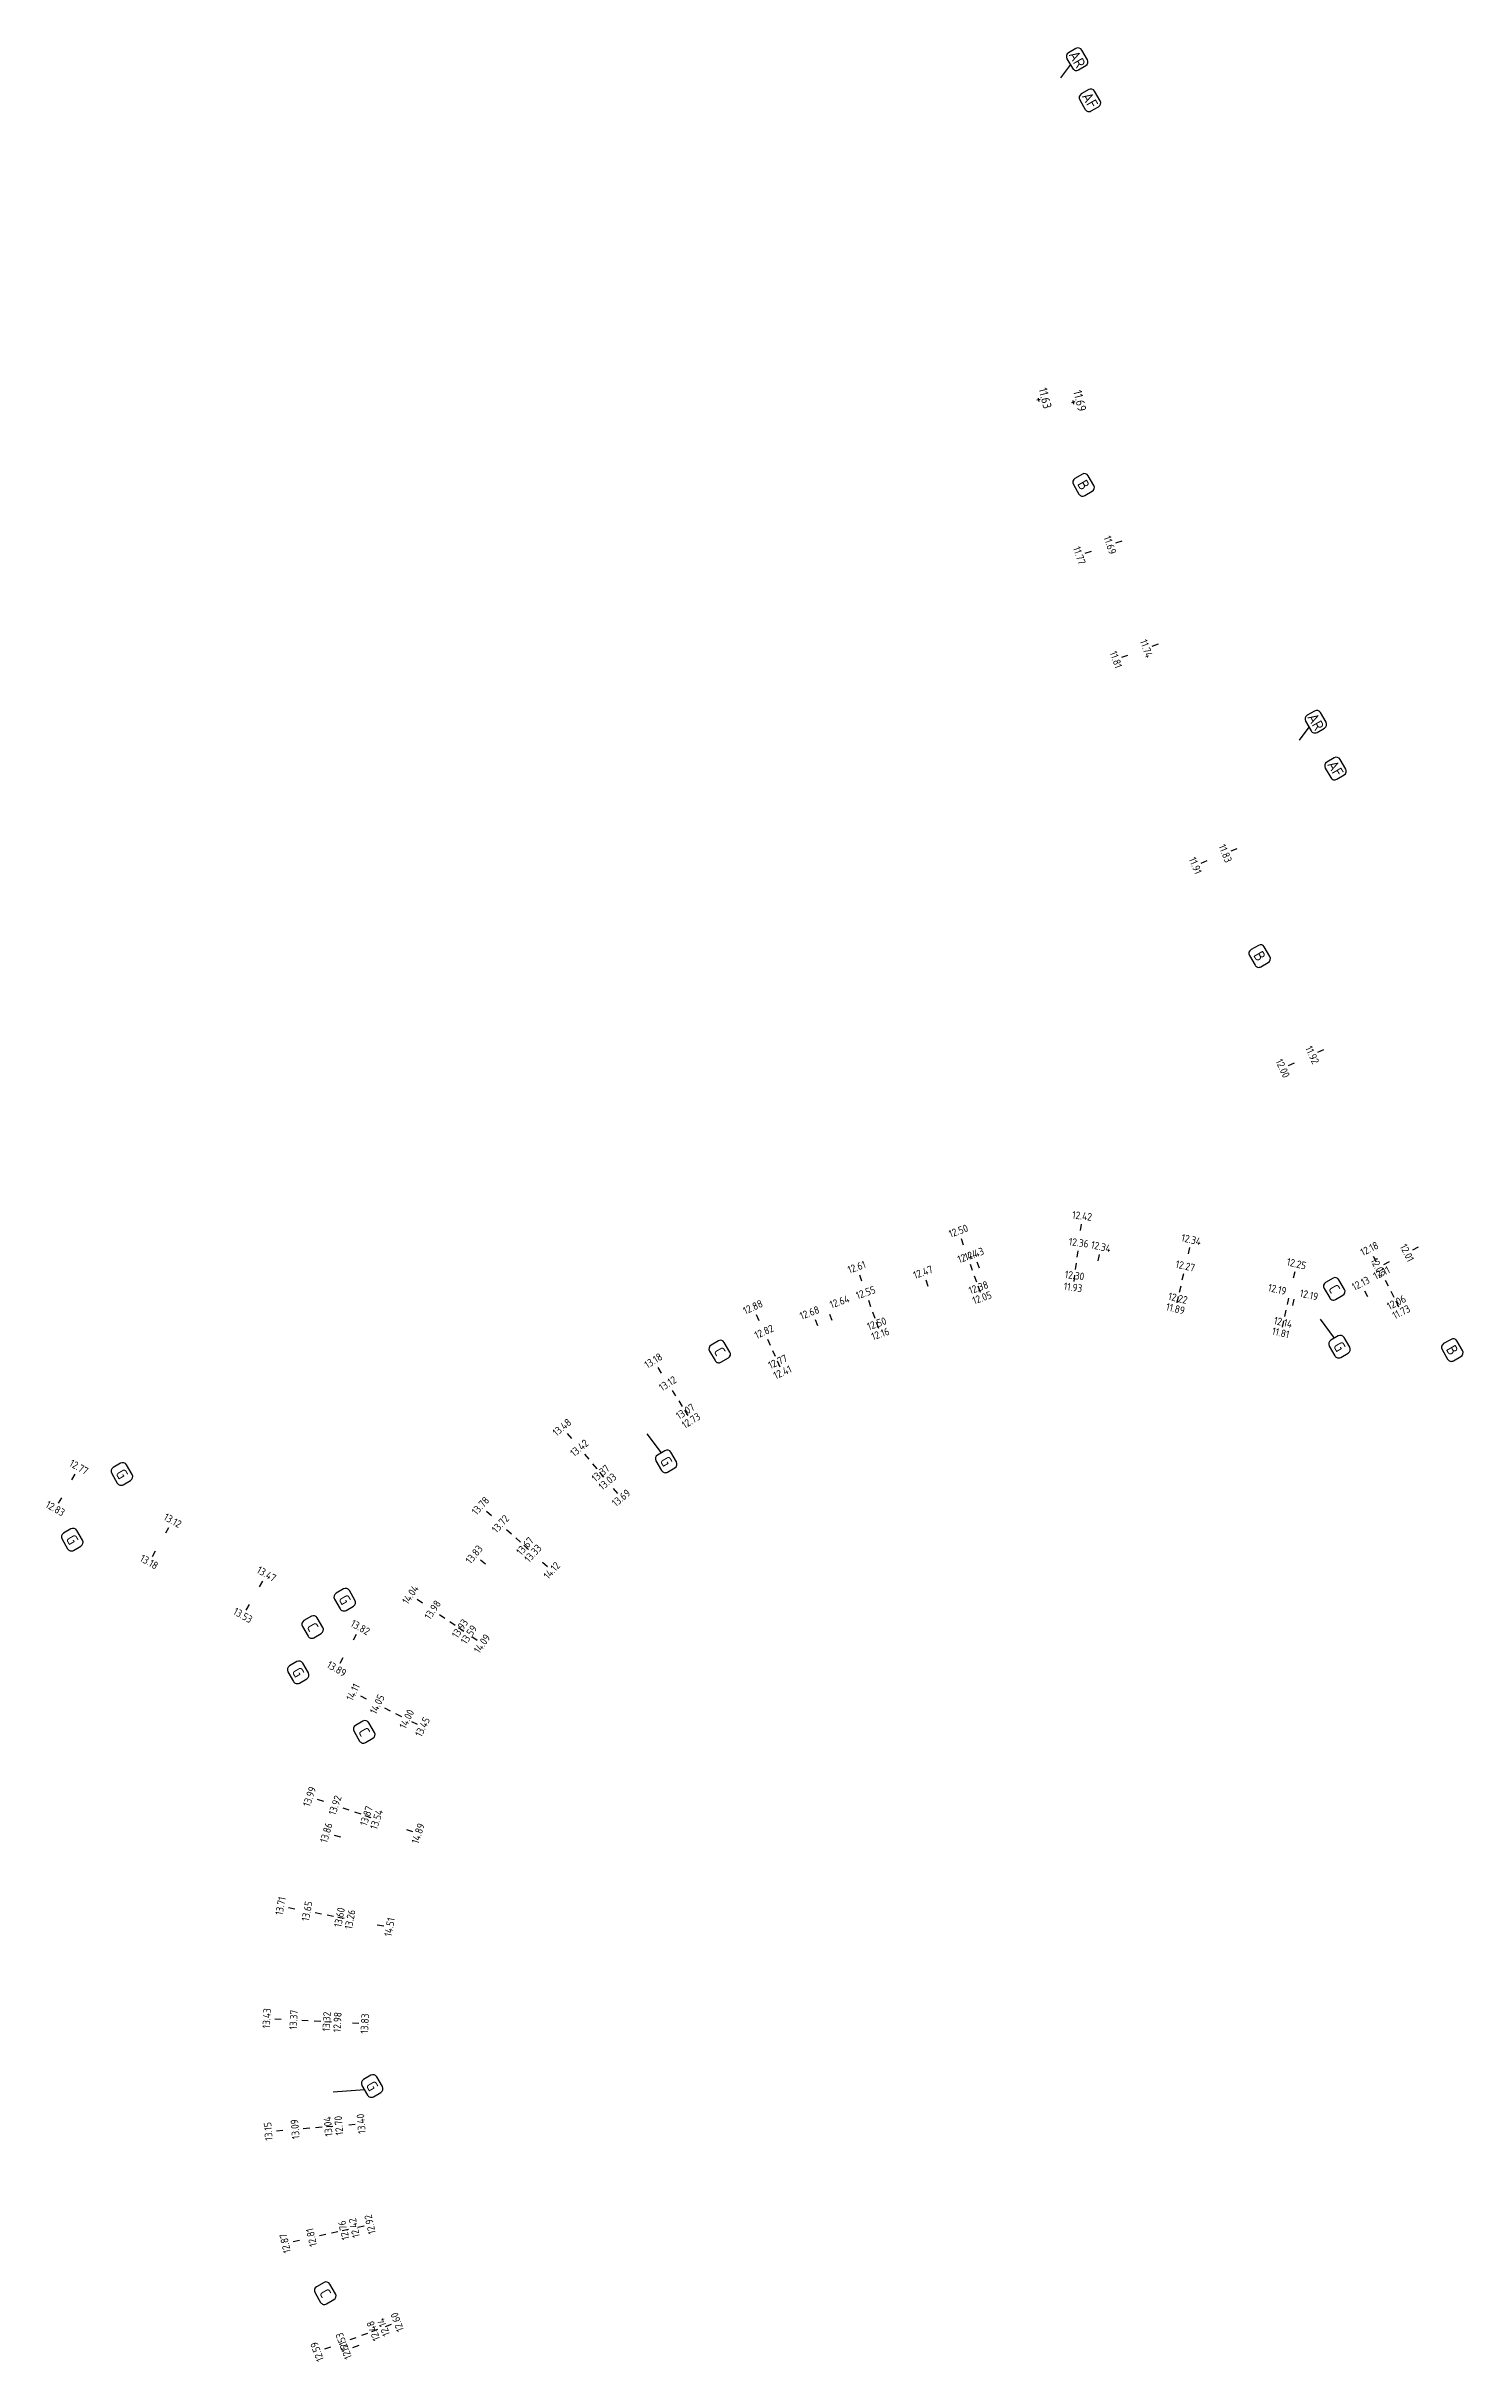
# Model space of a CAD drawing. Header units: metres. Extents: x 117856 to 119829, y 6148158 to 6148674.
# Drawn here: x 119563.4 to 119694.8, y 6148459.6 to 6148674 of the extents above; entities that cross this region are included whole.
import ezdxf
from ezdxf.enums import TextEntityAlignment as Align

# ---------------------------------------------------------------- set-up
doc = ezdxf.new("R2010")
doc.units = ezdxf.units.M
doc.header["$LTSCALE"] = 0.4
doc.layers.get('0').update_dxf_attribs({"linetype": 'CONTINUOUS'})
doc.layers.add('05_Öb-typ', color=1, linetype='CONTINUOUS')
doc.layers.add('M-351', color=1, linetype='CONTINUOUS')
doc.styles.add('ISO', font='iso.shx')
doc.styles.add('ISO-Anno-50', font='iso.shx', dxfattribs={"height": 5})

# ---------------------------------------------------------------- blocks, each defined once
blk = doc.blocks.new('_mkhjd')
blk.add_line((0.75, 0), (-0.75, 0))
at = {"style": 'ISO'}
blk.add_attdef('H', text='', height=1.75, rotation=270, dxfattribs=at).set_placement((0.75, 0), align=Align.CENTER)
blk = doc.blocks.new('_zniv')
at = {"color": 0}
for p, q in [((-0.43, 0), (0.43, 0)), ((0, 0.43), (0, -0.43))]:
    blk.add_line(p, q, dxfattribs=at)
at = {"style": 'ISO'}
blk.add_attdef('ZNIV', text='', height=2, dxfattribs=at).set_placement((0, 0), align=Align.BOTTOM_CENTER)
blk = doc.blocks.new('_OVERB')
for p, q in [((-2.29, 0.99), (-2.29, -0.99)), ((1.29, 1.99), (-1.29, 1.99)), ((2.29, -0.99), (2.29, 0.99)), ((-1.29, -1.99), (1.29, -1.99))]:
    blk.add_line(p, q)
for centre, start, end in [((-1.29, 0.99), 90, 180), ((1.29, 0.99), 0, 90), ((-1.29, -0.99), 180, 270), ((1.29, -0.99), 270, 0)]:
    blk.add_arc(centre, 1, start, end)
at = {"style": 'ISO'}
blk.add_attdef('NR', text='', height=2.5, dxfattribs=at).set_placement((0, 0), align=Align.MIDDLE_CENTER)

msp = doc.modelspace()

# ---------------------------------------------------------------- linework, layer by layer
at = {"layer": '05_Öb-typ'}
for p, q in [((119658.23, 6148672.329), (119657.311, 6148671.109)), ((119680.331, 6148610.983), (119679.412, 6148609.764))]:
    msp.add_line(p, q, dxfattribs=at)
at = {"layer": 'M-351'}
for p, q in [((119682.713, 6148554.413), (119681.396, 6148556.152)), ((119620.345, 6148543.787), (119619.028, 6148545.526)), ((119592.838, 6148484.792), (119589.933, 6148484.58))]:
    msp.add_line(p, q, dxfattribs=at)

# ---------------------------------------------------------------- block references
at = {"layer": '05_Öb-typ', "rotation": 300.121019869498}
for p, xscale, yscale, zscale, values in [((119658.865, 6148672.823), 0.4000000001749886, 0.4000000001749886, 0.4000000001749886, {'NR': 'AR'}), ((119660.046, 6148669.019), 0.4000000001749886, 0.4000000001749886, 0.4000000001749886, {'NR': 'AF'}), ((119659.459, 6148633.408), 0.4000000001749886, 0.4000000001749886, 0.4000000001749886, {'NR': 'B'}), ((119680.966, 6148611.478), 0.4000000001749885, 0.4000000001749885, 0.4000000001749885, {'NR': 'AR'}), ((119682.791, 6148607.143), 0.4000000001749886, 0.4000000001749886, 0.4000000001749886, {'NR': 'AF'}), ((119675.766, 6148589.778), 0.4000000001749886, 0.4000000001749886, 0.4000000001749886, {'NR': 'B'}), ((119682.681, 6148558.964), 0.4000000001749886, 0.4000000001749886, 0.4000000001749886, {'NR': 'C'}), ((119625.745, 6148553.163), 0.4000000001749886, 0.4000000001749886, 0.4000000001749886, {'NR': 'C'}), ((119683.16, 6148553.612), 0.4000000001749886, 0.4000000001749886, 0.4000000001749886, {'NR': 'G'}), ((119693.61, 6148553.296), 0.4000000001749886, 0.4000000001749886, 0.4000000001749886, {'NR': 'B'}), ((119570.37, 6148541.818), 0.4000000001749886, 0.4000000001749886, 0.4000000001749886, {'NR': 'G'}), ((119620.792, 6148542.986), 0.4000000001749886, 0.4000000001749886, 0.4000000001749886, {'NR': 'G'}), ((119565.769, 6148535.743), 0.4000000001749886, 0.4000000001749886, 0.4000000001749886, {'NR': 'G'}), ((119591.013, 6148530.182), 0.4000000001749886, 0.4000000001749886, 0.4000000001749886, {'NR': 'G'}), ((119588.039, 6148527.652), 0.4000000001749886, 0.4000000001749886, 0.4000000001749886, {'NR': 'C'}), ((119586.695, 6148523.459), 0.4000000001749886, 0.4000000001749886, 0.4000000001749886, {'NR': 'G'}), ((119592.82, 6148517.94), 0.4000000001749886, 0.4000000001749886, 0.4000000001749886, {'NR': 'C'}), ((119593.552, 6148485.151), 0.4000000001749886, 0.4000000001749886, 0.4000000001749886, {'NR': 'G'}), ((119589.209, 6148465.966), 0.4000000001749886, 0.4000000001749886, 0.4000000001749886, {'NR': 'C'})]:
    msp.add_blockref('_OVERB', p, dxfattribs=dict(at, xscale=xscale, yscale=yscale, zscale=zscale)).add_auto_attribs(values)
at = {"layer": 'M-351', "rotation": 283.9899027274838}
for p, xscale, yscale, zscale, values in [((119655.277, 6148641.284), 0.4000000001604685, 0.4000000001604685, 0.4000000001604685, {'ZNIV': '11.63'}), ((119658.492, 6148641.044), 0.4000000001604684, 0.4000000001604684, 0.4000000001604684, {'ZNIV': '11.69'})]:
    msp.add_blockref('_zniv', p, dxfattribs=dict(at, xscale=xscale, yscale=yscale, zscale=zscale)).add_auto_attribs(values)
at = {"layer": 'M-351'}
ref = msp.add_blockref('_mkhjd', (119662.707, 6148628.112), dxfattribs=dict(at, xscale=0.4, yscale=0.4, zscale=0.4, rotation=18.81118729554824))
ref.add_attrib('H', '11.69', dxfattribs={"color": 0, "height": 0.7, "rotation": 288.81119, "style": 'ISO-Anno-50'}).set_placement((119662.234, 6148627.951), align=Align.TOP_CENTER)
ref = msp.add_blockref('_mkhjd', (119659.867, 6148627.145), dxfattribs=dict(at, xscale=0.4, yscale=0.4, zscale=0.4, rotation=18.81118729548453))
ref.add_attrib('H', '11.77', dxfattribs={"color": 0, "height": 0.7, "rotation": 288.81119, "style": 'ISO-Anno-50'}).set_placement((119659.394, 6148626.984), align=Align.TOP_CENTER)
ref = msp.add_blockref('_mkhjd', (119663.253, 6148617.517), dxfattribs=dict(at, xscale=0.4, yscale=0.4, zscale=0.4, rotation=19.9444107401943))
ref.add_attrib('H', '11.81', dxfattribs={"color": 0, "height": 0.7, "rotation": 289.94441, "style": 'ISO-Anno-50'}).set_placement((119662.783, 6148617.347), align=Align.TOP_CENTER)
ref = msp.add_blockref('_mkhjd', (119666.073, 6148618.541), dxfattribs=dict(at, xscale=0.4, yscale=0.4, zscale=0.4, rotation=19.94441074012524))
ref.add_attrib('H', '11.74', dxfattribs={"color": 0, "height": 0.7, "rotation": 289.94441, "style": 'ISO-Anno-50'}).set_placement((119665.603, 6148618.37), align=Align.TOP_CENTER)
ref = msp.add_blockref('_mkhjd', (119670.593, 6148598.473), dxfattribs=dict(at, xscale=0.4, yscale=0.4, zscale=0.4, rotation=22.21085762940959))
ref.add_attrib('H', '11.91', dxfattribs={"color": 0, "height": 0.7, "rotation": 292.21086, "style": 'ISO-Anno-50'}).set_placement((119670.131, 6148598.284), align=Align.TOP_CENTER)
ref = msp.add_blockref('_mkhjd', (119673.371, 6148599.607), dxfattribs=dict(at, xscale=0.4, yscale=0.4, zscale=0.4, rotation=22.21085762936754))
ref.add_attrib('H', '11.83', dxfattribs={"color": 0, "height": 0.7, "rotation": 292.21086, "style": 'ISO-Anno-50'}).set_placement((119672.908, 6148599.418), align=Align.TOP_CENTER)
ref = msp.add_blockref('_mkhjd', (119681.411, 6148580.977), dxfattribs=dict(at, xscale=0.4, yscale=0.4, zscale=0.4, rotation=24.47730451853143))
ref.add_attrib('H', '11.92', dxfattribs={"color": 0, "height": 0.7, "rotation": 294.4773, "style": 'ISO-Anno-50'}).set_placement((119680.956, 6148580.769), align=Align.TOP_CENTER)
ref = msp.add_blockref('_mkhjd', (119678.681, 6148579.734), dxfattribs=dict(at, xscale=0.4, yscale=0.4, zscale=0.4, rotation=24.47730451853191))
ref.add_attrib('H', '12.00', dxfattribs={"color": 0, "height": 0.7, "rotation": 294.4773, "style": 'ISO-Anno-50'}).set_placement((119678.226, 6148579.526), align=Align.TOP_CENTER)
ref = msp.add_blockref('_mkhjd', (119659.185, 6148564.669), dxfattribs=dict(at, xscale=0.4, yscale=0.4, zscale=0.4, rotation=82.78856470940252))
ref.add_attrib('H', '12.42', dxfattribs={"color": 0, "height": 0.7, "rotation": 352.78856, "style": 'ISO-Anno-50'}).set_placement((119659.248, 6148565.165), align=Align.BOTTOM_CENTER)
ref = msp.add_blockref('_mkhjd', (119648.211, 6148563.329), dxfattribs=dict(at, xscale=0.4, yscale=0.4, zscale=0.4, rotation=109.5469821650415))
ref.add_attrib('H', '12.50', dxfattribs={"color": 0, "height": 0.7, "rotation": 19.54698, "style": 'ISO-Anno-50'}).set_placement((119648.044, 6148563.8), align=Align.BOTTOM_CENTER)
ref = msp.add_blockref('_mkhjd', (119669.196, 6148562.488), dxfattribs=dict(at, xscale=0.4, yscale=0.4, zscale=0.4, rotation=77.09285682996314))
ref.add_attrib('H', '12.34', dxfattribs={"color": 0, "height": 0.7, "rotation": 347.09286, "style": 'ISO-Anno-50'}).set_placement((119669.308, 6148562.976), align=Align.BOTTOM_CENTER)
ref = msp.add_blockref('_mkhjd', (119649.047, 6148560.973), dxfattribs=dict(at, xscale=0.4, yscale=0.4, zscale=0.4, rotation=109.5469821650415))
ref.add_attrib('H', '12.44', dxfattribs={"color": 0, "height": 0.7, "rotation": 19.54698, "style": 'ISO-Anno-50'}).set_placement((119648.88, 6148561.444), align=Align.BOTTOM_CENTER)
ref = msp.add_blockref('_mkhjd', (119649.669, 6148561.194), dxfattribs=dict(at, xscale=0.4, yscale=0.4, zscale=0.4, rotation=109.545693741721))
ref.add_attrib('H', '12.43', dxfattribs={"color": 0, "height": 0.7, "rotation": 19.54569, "style": 'ISO-Anno-50'}).set_placement((119649.502, 6148561.665), align=Align.BOTTOM_CENTER)
ref = msp.add_blockref('_mkhjd', (119658.871, 6148562.188), dxfattribs=dict(at, xscale=0.4, yscale=0.4, zscale=0.4, rotation=82.78856470934224))
ref.add_attrib('H', '12.36', dxfattribs={"color": 0, "height": 0.7, "rotation": 352.78856, "style": 'ISO-Anno-50'}).set_placement((119658.934, 6148562.684), align=Align.BOTTOM_CENTER)
ref = msp.add_blockref('_mkhjd', (119660.83, 6148561.841), dxfattribs=dict(at, xscale=0.4, yscale=0.4, zscale=0.4, rotation=77.09285682996314))
ref.add_attrib('H', '12.34', dxfattribs={"color": 0, "height": 0.7, "rotation": 347.09286, "style": 'ISO-Anno-50'}).set_placement((119660.942, 6148562.328), align=Align.BOTTOM_CENTER)
ref = msp.add_blockref('_mkhjd', (119686.408, 6148561.732), dxfattribs=dict(at, xscale=0.4, yscale=0.4, zscale=0.4, rotation=116.7601065529865))
ref.add_attrib('H', '12.18', dxfattribs={"color": 0, "height": 0.7, "rotation": 26.76011, "style": 'ISO-Anno-50'}).set_placement((119686.183, 6148562.178), align=Align.BOTTOM_CENTER)
ref = msp.add_blockref('_mkhjd', (119687.503, 6148561.329), dxfattribs=dict(at, xscale=0.4, yscale=0.4, zscale=0.4, rotation=26.74375140784648))
ref.add_attrib('H', '12.09', dxfattribs={"color": 0, "height": 0.7, "rotation": 296.74375, "style": 'ISO-Anno-50'}).set_placement((119687.057, 6148561.104), align=Align.TOP_CENTER)
ref = msp.add_blockref('_mkhjd', (119690.182, 6148562.679), dxfattribs=dict(at, xscale=0.4, yscale=0.4, zscale=0.4, rotation=26.74375140783082))
ref.add_attrib('H', '12.01', dxfattribs={"color": 0, "height": 0.7, "rotation": 296.74375, "style": 'ISO-Anno-50'}).set_placement((119689.736, 6148562.454), align=Align.TOP_CENTER)
ref = msp.add_blockref('_mkhjd', (119638.787, 6148559.983), dxfattribs=dict(at, xscale=0.4, yscale=0.4, zscale=0.4, rotation=109.5469821650415))
ref.add_attrib('H', '12.61', dxfattribs={"color": 0, "height": 0.7, "rotation": 19.54698, "style": 'ISO-Anno-50'}).set_placement((119638.62, 6148560.455), align=Align.BOTTOM_CENTER)
ref = msp.add_blockref('_mkhjd', (119644.929, 6148559.511), dxfattribs=dict(at, xscale=0.4, yscale=0.4, zscale=0.4, rotation=109.5469821650415))
ref.add_attrib('H', '12.47', dxfattribs={"color": 0, "height": 0.7, "rotation": 19.54698, "style": 'ISO-Anno-50'}).set_placement((119644.762, 6148559.982), align=Align.BOTTOM_CENTER)
ref = msp.add_blockref('_mkhjd', (119649.432, 6148559.89), dxfattribs=dict(at, xscale=0.4, yscale=0.4, zscale=0.4, rotation=109.5469821650415))
ref.add_attrib('H', '12.38', dxfattribs={"color": 0, "height": 0.7, "rotation": 19.54698, "style": 'ISO-Anno-50'}).set_placement((119649.6, 6148559.418), align=Align.TOP_CENTER)
ref = msp.add_blockref('_mkhjd', (119658.588, 6148559.947), dxfattribs=dict(at, xscale=0.4, yscale=0.4, zscale=0.4, rotation=82.78856470937444))
ref.add_attrib('H', '11.93', dxfattribs={"color": 0, "height": 0.7, "rotation": 352.78856, "style": 'ISO-Anno-50'}).set_placement((119658.525, 6148559.451), align=Align.TOP_CENTER)
ref = msp.add_blockref('_mkhjd', (119658.727, 6148561.047), dxfattribs=dict(at, xscale=0.4, yscale=0.4, zscale=0.4, rotation=82.78856470923657))
ref.add_attrib('H', '12.30', dxfattribs={"color": 0, "height": 0.7, "rotation": 352.78856, "style": 'ISO-Anno-50'}).set_placement((119658.664, 6148560.551), align=Align.TOP_CENTER)
ref = msp.add_blockref('_mkhjd', (119668.637, 6148560.052), dxfattribs=dict(at, xscale=0.4, yscale=0.4, zscale=0.4, rotation=77.09285682996314))
ref.add_attrib('H', '12.27', dxfattribs={"color": 0, "height": 0.7, "rotation": 347.09286, "style": 'ISO-Anno-50'}).set_placement((119668.749, 6148560.539), align=Align.BOTTOM_CENTER)
ref = msp.add_blockref('_mkhjd', (119678.943, 6148560.255), dxfattribs=dict(at, xscale=0.4, yscale=0.4, zscale=0.4, rotation=77.09285682996314))
ref.add_attrib('H', '12.25', dxfattribs={"color": 0, "height": 0.7, "rotation": 347.09286, "style": 'ISO-Anno-50'}).set_placement((119679.055, 6148560.742), align=Align.BOTTOM_CENTER)
ref = msp.add_blockref('_mkhjd', (119685.605, 6148558.527), dxfattribs=dict(at, xscale=0.4, yscale=0.4, zscale=0.4, rotation=116.7601065529865))
ref.add_attrib('H', '12.13', dxfattribs={"color": 0, "height": 0.7, "rotation": 26.76011, "style": 'ISO-Anno-50'}).set_placement((119685.38, 6148558.973), align=Align.BOTTOM_CENTER)
ref = msp.add_blockref('_mkhjd', (119687.534, 6148559.499), dxfattribs=dict(at, xscale=0.4, yscale=0.4, zscale=0.4, rotation=116.7601065529865))
ref.add_attrib('H', '12.11', dxfattribs={"color": 0, "height": 0.7, "rotation": 26.76011, "style": 'ISO-Anno-50'}).set_placement((119687.309, 6148559.946), align=Align.BOTTOM_CENTER)
ref = msp.add_blockref('_mkhjd', (119629.262, 6148556.315), dxfattribs=dict(at, xscale=0.4, yscale=0.4, zscale=0.4, rotation=114.3809212176666))
ref.add_attrib('H', '12.88', dxfattribs={"color": 0, "height": 0.7, "rotation": 24.38092, "style": 'ISO-Anno-50'}).set_placement((119629.056, 6148556.771), align=Align.BOTTOM_CENTER)
ref = msp.add_blockref('_mkhjd', (119636.033, 6148556.353), dxfattribs=dict(at, xscale=0.4, yscale=0.4, zscale=0.4, rotation=109.5469821650415))
ref.add_attrib('H', '12.64', dxfattribs={"color": 0, "height": 0.7, "rotation": 19.54698, "style": 'ISO-Anno-50'}).set_placement((119637.035, 6148557.254), align=Align.BOTTOM_CENTER)
ref = msp.add_blockref('_mkhjd', (119639.624, 6148557.627), dxfattribs=dict(at, xscale=0.4, yscale=0.4, zscale=0.4, rotation=109.5469821650415))
ref.add_attrib('H', '12.55', dxfattribs={"color": 0, "height": 0.7, "rotation": 19.54698, "style": 'ISO-Anno-50'}).set_placement((119639.457, 6148558.099), align=Align.BOTTOM_CENTER)
ref = msp.add_blockref('_mkhjd', (119649.767, 6148558.947), dxfattribs=dict(at, xscale=0.4, yscale=0.4, zscale=0.4, rotation=109.5469821650415))
ref.add_attrib('H', '12.05', dxfattribs={"color": 0, "height": 0.7, "rotation": 19.54698, "style": 'ISO-Anno-50'}).set_placement((119649.934, 6148558.476), align=Align.TOP_CENTER)
ref = msp.add_blockref('_mkhjd', (119668.157, 6148557.956), dxfattribs=dict(at, xscale=0.4, yscale=0.4, zscale=0.4, rotation=77.09285682996314))
ref.add_attrib('H', '11.89', dxfattribs={"color": 0, "height": 0.7, "rotation": 347.09286, "style": 'ISO-Anno-50'}).set_placement((119668.046, 6148557.469), align=Align.TOP_CENTER)
ref = msp.add_blockref('_mkhjd', (119668.381, 6148558.931), dxfattribs=dict(at, xscale=0.4, yscale=0.4, zscale=0.4, rotation=77.09285682996314))
ref.add_attrib('H', '12.22', dxfattribs={"color": 0, "height": 0.7, "rotation": 347.09286, "style": 'ISO-Anno-50'}).set_placement((119668.269, 6148558.443), align=Align.TOP_CENTER)
ref = msp.add_blockref('_mkhjd', (119678.385, 6148557.818), dxfattribs=dict(at, xscale=0.4, yscale=0.4, zscale=0.4, rotation=77.09285682996314))
ref.add_attrib('H', '12.19', dxfattribs={"color": 0, "height": 0.7, "rotation": 347.09286, "style": 'ISO-Anno-50'}).set_placement((119677.273, 6148558.373), align=Align.BOTTOM_CENTER)
ref = msp.add_blockref('_mkhjd', (119678.862, 6148557.708), dxfattribs=dict(at, xscale=0.4, yscale=0.4, zscale=0.4, rotation=77.09285682996314))
ref.add_attrib('H', '12.19', dxfattribs={"color": 0, "height": 0.7, "rotation": 347.09286, "style": 'ISO-Anno-50'}).set_placement((119680.213, 6148557.855), align=Align.BOTTOM_CENTER)
ref = msp.add_blockref('_mkhjd', (119688.052, 6148558.472), dxfattribs=dict(at, xscale=0.4, yscale=0.4, zscale=0.4, rotation=116.7601065529865))
ref.add_attrib('H', '12.06', dxfattribs={"color": 0, "height": 0.7, "rotation": 26.76011, "style": 'ISO-Anno-50'}).set_placement((119688.277, 6148558.026), align=Align.TOP_CENTER)
ref = msp.add_blockref('_mkhjd', (119688.502, 6148557.58), dxfattribs=dict(at, xscale=0.4, yscale=0.4, zscale=0.4, rotation=116.7601065529865))
ref.add_attrib('H', '11.73', dxfattribs={"color": 0, "height": 0.7, "rotation": 26.76011, "style": 'ISO-Anno-50'}).set_placement((119688.727, 6148557.133), align=Align.TOP_CENTER)
ref = msp.add_blockref('_mkhjd', (119630.294, 6148554.038), dxfattribs=dict(at, xscale=0.4, yscale=0.4, zscale=0.4, rotation=114.3809212176006))
ref.add_attrib('H', '12.82', dxfattribs={"color": 0, "height": 0.7, "rotation": 24.38092, "style": 'ISO-Anno-50'}).set_placement((119630.088, 6148554.494), align=Align.BOTTOM_CENTER)
ref = msp.add_blockref('_mkhjd', (119634.691, 6148555.861), dxfattribs=dict(at, xscale=0.4, yscale=0.4, zscale=0.4, rotation=110.6625548354261))
ref.add_attrib('H', '12.68', dxfattribs={"color": 0, "height": 0.7, "rotation": 20.66255, "style": 'ISO-Anno-50'}).set_placement((119634.265, 6148556.234), align=Align.BOTTOM_CENTER)
ref = msp.add_blockref('_mkhjd', (119640.009, 6148556.544), dxfattribs=dict(at, xscale=0.4, yscale=0.4, zscale=0.4, rotation=109.5469821650415))
ref.add_attrib('H', '12.50', dxfattribs={"color": 0, "height": 0.7, "rotation": 19.54698, "style": 'ISO-Anno-50'}).set_placement((119640.176, 6148556.073), align=Align.TOP_CENTER)
ref = msp.add_blockref('_mkhjd', (119640.343, 6148555.601), dxfattribs=dict(at, xscale=0.4, yscale=0.4, zscale=0.4, rotation=109.5469821650415))
ref.add_attrib('H', '12.16', dxfattribs={"color": 0, "height": 0.7, "rotation": 19.54698, "style": 'ISO-Anno-50'}).set_placement((119640.51, 6148555.13), align=Align.TOP_CENTER)
ref = msp.add_blockref('_mkhjd', (119677.905, 6148555.722), dxfattribs=dict(at, xscale=0.4, yscale=0.4, zscale=0.4, rotation=77.09285682996314))
ref.add_attrib('H', '11.81', dxfattribs={"color": 0, "height": 0.7, "rotation": 347.09286, "style": 'ISO-Anno-50'}).set_placement((119677.793, 6148555.235), align=Align.TOP_CENTER)
ref = msp.add_blockref('_mkhjd', (119678.128, 6148556.697), dxfattribs=dict(at, xscale=0.4, yscale=0.4, zscale=0.4, rotation=77.09285682996314))
ref.add_attrib('H', '12.14', dxfattribs={"color": 0, "height": 0.7, "rotation": 347.09286, "style": 'ISO-Anno-50'}).set_placement((119678.016, 6148556.21), align=Align.TOP_CENTER)
ref = msp.add_blockref('_mkhjd', (119630.769, 6148552.991), dxfattribs=dict(at, xscale=0.4, yscale=0.4, zscale=0.4, rotation=114.3809212174581))
ref.add_attrib('H', '12.77', dxfattribs={"color": 0, "height": 0.7, "rotation": 24.38092, "style": 'ISO-Anno-50'}).set_placement((119630.975, 6148552.535), align=Align.TOP_CENTER)
ref = msp.add_blockref('_mkhjd', (119620.163, 6148551.419), dxfattribs=dict(at, xscale=0.4, yscale=0.4, zscale=0.4, rotation=122.1926152981173))
ref.add_attrib('H', '13.18', dxfattribs={"color": 0, "height": 0.7, "rotation": 32.19262, "style": 'ISO-Anno-50'}).set_placement((119619.897, 6148551.842), align=Align.BOTTOM_CENTER)
ref = msp.add_blockref('_mkhjd', (119631.208, 6148552.022), dxfattribs=dict(at, xscale=0.4, yscale=0.4, zscale=0.4, rotation=114.3809212176069))
ref.add_attrib('H', '12.41', dxfattribs={"color": 0, "height": 0.7, "rotation": 24.38092, "style": 'ISO-Anno-50'}).set_placement((119631.415, 6148551.566), align=Align.TOP_CENTER)
ref = msp.add_blockref('_mkhjd', (119621.495, 6148549.303), dxfattribs=dict(at, xscale=0.4, yscale=0.4, zscale=0.4, rotation=122.1926152979398))
ref.add_attrib('H', '13.12', dxfattribs={"color": 0, "height": 0.7, "rotation": 32.19262, "style": 'ISO-Anno-50'}).set_placement((119621.229, 6148549.726), align=Align.BOTTOM_CENTER)
ref = msp.add_blockref('_mkhjd', (119611.814, 6148545.331), dxfattribs=dict(at, xscale=0.4, yscale=0.4, zscale=0.4, rotation=130.0043093781432))
ref.add_attrib('H', '13.48', dxfattribs={"color": 0, "height": 0.7, "rotation": 40.00431, "style": 'ISO-Anno-50'}).set_placement((119611.493, 6148545.714), align=Align.BOTTOM_CENTER)
ref = msp.add_blockref('_mkhjd', (119622.108, 6148548.33), dxfattribs=dict(at, xscale=0.4, yscale=0.4, zscale=0.4, rotation=122.1926152979844))
ref.add_attrib('H', '13.07', dxfattribs={"color": 0, "height": 0.7, "rotation": 32.19262, "style": 'ISO-Anno-50'}).set_placement((119622.374, 6148547.907), align=Align.TOP_CENTER)
ref = msp.add_blockref('_mkhjd', (119622.641, 6148547.484), dxfattribs=dict(at, xscale=0.4, yscale=0.4, zscale=0.4, rotation=122.192615297939))
ref.add_attrib('H', '12.73', dxfattribs={"color": 0, "height": 0.7, "rotation": 32.19262, "style": 'ISO-Anno-50'}).set_placement((119622.907, 6148547.061), align=Align.TOP_CENTER)
ref = msp.add_blockref('_mkhjd', (119613.421, 6148543.416), dxfattribs=dict(at, xscale=0.4, yscale=0.4, zscale=0.4, rotation=130.0043093782583))
ref.add_attrib('H', '13.42', dxfattribs={"color": 0, "height": 0.7, "rotation": 40.00431, "style": 'ISO-Anno-50'}).set_placement((119613.1, 6148543.799), align=Align.BOTTOM_CENTER)
ref = msp.add_blockref('_mkhjd', (119565.859, 6148541.539), dxfattribs=dict(at, xscale=0.4, yscale=0.4, zscale=0.4, rotation=60.34430009287515))
ref.add_attrib('H', '12.77', dxfattribs={"color": 0, "height": 0.7, "rotation": 330.3443, "style": 'ISO-Anno-50'}).set_placement((119566.106, 6148541.974), align=Align.BOTTOM_CENTER)
ref = msp.add_blockref('_mkhjd', (119614.161, 6148542.535), dxfattribs=dict(at, xscale=0.4, yscale=0.4, zscale=0.4, rotation=130.0043093781002))
ref.add_attrib('H', '13.37', dxfattribs={"color": 0, "height": 0.7, "rotation": 40.00431, "style": 'ISO-Anno-50'}).set_placement((119614.482, 6148542.152), align=Align.TOP_CENTER)
ref = msp.add_blockref('_mkhjd', (119614.804, 6148541.769), dxfattribs=dict(at, xscale=0.4, yscale=0.4, zscale=0.4, rotation=130.0043093784095))
ref.add_attrib('H', '13.03', dxfattribs={"color": 0, "height": 0.7, "rotation": 40.00431, "style": 'ISO-Anno-50'}).set_placement((119615.125, 6148541.386), align=Align.TOP_CENTER)
ref = msp.add_blockref('_mkhjd', (119616.071, 6148540.259), dxfattribs=dict(at, xscale=0.4, yscale=0.4, zscale=0.4, rotation=130.0043093782876))
ref.add_attrib('H', '13.69', dxfattribs={"color": 0, "height": 0.7, "rotation": 40.00431, "style": 'ISO-Anno-50'}).set_placement((119616.392, 6148539.876), align=Align.TOP_CENTER)
ref = msp.add_blockref('_mkhjd', (119564.622, 6148539.367), dxfattribs=dict(at, xscale=0.4, yscale=0.4, zscale=0.4, rotation=60.34430009287515))
ref.add_attrib('H', '12.83', dxfattribs={"color": 0, "height": 0.7, "rotation": 330.3443, "style": 'ISO-Anno-50'}).set_placement((119564.375, 6148538.932), align=Align.TOP_CENTER)
ref = msp.add_blockref('_mkhjd', (119604.37, 6148538.165), dxfattribs=dict(at, xscale=0.4, yscale=0.4, zscale=0.4, rotation=137.8160034582097))
ref.add_attrib('H', '13.78', dxfattribs={"color": 0, "height": 0.7, "rotation": 47.816, "style": 'ISO-Anno-50'}).set_placement((119604, 6148538.501), align=Align.BOTTOM_CENTER)
ref = msp.add_blockref('_mkhjd', (119574.549, 6148536.591), dxfattribs=dict(at, xscale=0.4, yscale=0.4, zscale=0.4, rotation=60.34430009287515))
ref.add_attrib('H', '13.12', dxfattribs={"color": 0, "height": 0.7, "rotation": 330.3443, "style": 'ISO-Anno-50'}).set_placement((119574.796, 6148537.026), align=Align.BOTTOM_CENTER)
ref = msp.add_blockref('_mkhjd', (119606.223, 6148536.486), dxfattribs=dict(at, xscale=0.4, yscale=0.4, zscale=0.4, rotation=137.8160034583495))
ref.add_attrib('H', '13.72', dxfattribs={"color": 0, "height": 0.7, "rotation": 47.816, "style": 'ISO-Anno-50'}).set_placement((119605.852, 6148536.822), align=Align.BOTTOM_CENTER)
ref = msp.add_blockref('_mkhjd', (119573.312, 6148534.419), dxfattribs=dict(at, xscale=0.4, yscale=0.4, zscale=0.4, rotation=60.34430009287515))
ref.add_attrib('H', '13.18', dxfattribs={"color": 0, "height": 0.7, "rotation": 330.3443, "style": 'ISO-Anno-50'}).set_placement((119573.065, 6148533.984), align=Align.TOP_CENTER)
ref = msp.add_blockref('_mkhjd', (119603.821, 6148533.698), dxfattribs=dict(at, xscale=0.4, yscale=0.4, zscale=0.4, rotation=140.6907068801094))
ref.add_attrib('H', '13.83', dxfattribs={"color": 0, "height": 0.7, "rotation": 50.69071, "style": 'ISO-Anno-50'}).set_placement((119603.434, 6148534.015), align=Align.BOTTOM_CENTER)
ref = msp.add_blockref('_mkhjd', (119607.075, 6148535.714), dxfattribs=dict(at, xscale=0.4, yscale=0.4, zscale=0.4, rotation=137.8160034584158))
ref.add_attrib('H', '13.67', dxfattribs={"color": 0, "height": 0.7, "rotation": 47.816, "style": 'ISO-Anno-50'}).set_placement((119607.445, 6148535.378), align=Align.TOP_CENTER)
ref = msp.add_blockref('_mkhjd', (119607.816, 6148535.042), dxfattribs=dict(at, xscale=0.4, yscale=0.4, zscale=0.4, rotation=137.8160034585021))
ref.add_attrib('H', '13.33', dxfattribs={"color": 0, "height": 0.7, "rotation": 47.816, "style": 'ISO-Anno-50'}).set_placement((119608.186, 6148534.706), align=Align.TOP_CENTER)
ref = msp.add_blockref('_mkhjd', (119583.239, 6148531.643), dxfattribs=dict(at, xscale=0.4, yscale=0.4, zscale=0.4, rotation=60.34430009287515))
ref.add_attrib('H', '13.47', dxfattribs={"color": 0, "height": 0.7, "rotation": 330.3443, "style": 'ISO-Anno-50'}).set_placement((119583.487, 6148532.078), align=Align.BOTTOM_CENTER)
ref = msp.add_blockref('_mkhjd', (119609.563, 6148533.459), dxfattribs=dict(at, xscale=0.4, yscale=0.4, zscale=0.4, rotation=137.8160034582002))
ref.add_attrib('H', '14.12', dxfattribs={"color": 0, "height": 0.7, "rotation": 47.816, "style": 'ISO-Anno-50'}).set_placement((119609.933, 6148533.124), align=Align.TOP_CENTER)
ref = msp.add_blockref('_mkhjd', (119582.002, 6148529.471), dxfattribs=dict(at, xscale=0.4, yscale=0.4, zscale=0.4, rotation=60.34430009287515))
ref.add_attrib('H', '13.53', dxfattribs={"color": 0, "height": 0.7, "rotation": 330.3443, "style": 'ISO-Anno-50'}).set_placement((119581.755, 6148529.036), align=Align.TOP_CENTER)
ref = msp.add_blockref('_mkhjd', (119597.969, 6148530.053), dxfattribs=dict(at, xscale=0.4, yscale=0.4, zscale=0.4, rotation=145.6276975388287))
ref.add_attrib('H', '14.04', dxfattribs={"color": 0, "height": 0.7, "rotation": 55.6277, "style": 'ISO-Anno-50'}).set_placement((119597.557, 6148530.336), align=Align.BOTTOM_CENTER)
ref = msp.add_blockref('_mkhjd', (119600.033, 6148528.642), dxfattribs=dict(at, xscale=0.4, yscale=0.4, zscale=0.4, rotation=145.6276975387718))
ref.add_attrib('H', '13.98', dxfattribs={"color": 0, "height": 0.7, "rotation": 55.6277, "style": 'ISO-Anno-50'}).set_placement((119599.62, 6148528.924), align=Align.BOTTOM_CENTER)
ref = msp.add_blockref('_mkhjd', (119591.929, 6148526.696), dxfattribs=dict(at, xscale=0.4, yscale=0.4, zscale=0.4, rotation=60.34430009287515))
ref.add_attrib('H', '13.82', dxfattribs={"color": 0, "height": 0.7, "rotation": 330.3443, "style": 'ISO-Anno-50'}).set_placement((119592.177, 6148527.13), align=Align.BOTTOM_CENTER)
ref = msp.add_blockref('_mkhjd', (119600.982, 6148527.993), dxfattribs=dict(at, xscale=0.4, yscale=0.4, zscale=0.4, rotation=145.6276975387507))
ref.add_attrib('H', '13.93', dxfattribs={"color": 0, "height": 0.7, "rotation": 55.6277, "style": 'ISO-Anno-50'}).set_placement((119601.395, 6148527.71), align=Align.TOP_CENTER)
ref = msp.add_blockref('_mkhjd', (119601.807, 6148527.428), dxfattribs=dict(at, xscale=0.4, yscale=0.4, zscale=0.4, rotation=145.6276975388136))
ref.add_attrib('H', '13.59', dxfattribs={"color": 0, "height": 0.7, "rotation": 55.6277, "style": 'ISO-Anno-50'}).set_placement((119602.22, 6148527.146), align=Align.TOP_CENTER)
ref = msp.add_blockref('_mkhjd', (119603.031, 6148526.591), dxfattribs=dict(at, xscale=0.4, yscale=0.4, zscale=0.4, rotation=145.6276975385743))
ref.add_attrib('H', '14.09', dxfattribs={"color": 0, "height": 0.7, "rotation": 55.6277, "style": 'ISO-Anno-50'}).set_placement((119603.444, 6148526.309), align=Align.TOP_CENTER)
ref = msp.add_blockref('_mkhjd', (119590.692, 6148524.523), dxfattribs=dict(at, xscale=0.4, yscale=0.4, zscale=0.4, rotation=60.34430009287515))
ref.add_attrib('H', '13.89', dxfattribs={"color": 0, "height": 0.7, "rotation": 330.3443, "style": 'ISO-Anno-50'}).set_placement((119590.445, 6148524.089), align=Align.TOP_CENTER)
ref = msp.add_blockref('_mkhjd', (119592.73, 6148521.147), dxfattribs=dict(at, xscale=0.4, yscale=0.4, zscale=0.4, rotation=153.4393916188602))
ref.add_attrib('H', '14.11', dxfattribs={"color": 0, "height": 0.7, "rotation": 63.43939, "style": 'ISO-Anno-50'}).set_placement((119592.283, 6148521.371), align=Align.BOTTOM_CENTER)
ref = msp.add_blockref('_mkhjd', (119594.966, 6148520.029), dxfattribs=dict(at, xscale=0.4, yscale=0.4, zscale=0.4, rotation=153.4393916188952))
ref.add_attrib('H', '14.05', dxfattribs={"color": 0, "height": 0.7, "rotation": 63.43939, "style": 'ISO-Anno-50'}).set_placement((119594.519, 6148520.253), align=Align.BOTTOM_CENTER)
ref = msp.add_blockref('_mkhjd', (119595.995, 6148519.515), dxfattribs=dict(at, xscale=0.4, yscale=0.4, zscale=0.4, rotation=153.4393916189305))
ref.add_attrib('H', '14.00', dxfattribs={"color": 0, "height": 0.7, "rotation": 63.43939, "style": 'ISO-Anno-50'}).set_placement((119596.442, 6148519.292), align=Align.TOP_CENTER)
ref = msp.add_blockref('_mkhjd', (119597.455, 6148518.785), dxfattribs=dict(at, xscale=0.4, yscale=0.4, zscale=0.4, rotation=153.43939161914))
ref.add_attrib('H', '13.45', dxfattribs={"color": 0, "height": 0.7, "rotation": 63.43939, "style": 'ISO-Anno-50'}).set_placement((119597.902, 6148518.562), align=Align.TOP_CENTER)
ref = msp.add_blockref('_mkhjd', (119588.75, 6148511.612), dxfattribs=dict(at, xscale=0.4, yscale=0.4, zscale=0.4, rotation=161.25108569921))
ref.add_attrib('H', '13.99', dxfattribs={"color": 0, "height": 0.7, "rotation": 71.25109, "style": 'ISO-Anno-50'}).set_placement((119588.277, 6148511.772), align=Align.BOTTOM_CENTER)
ref = msp.add_blockref('_mkhjd', (119591.118, 6148510.808), dxfattribs=dict(at, xscale=0.4, yscale=0.4, zscale=0.4, rotation=161.2510856993203))
ref.add_attrib('H', '13.92', dxfattribs={"color": 0, "height": 0.7, "rotation": 71.25109, "style": 'ISO-Anno-50'}).set_placement((119590.644, 6148510.969), align=Align.BOTTOM_CENTER)
ref = msp.add_blockref('_mkhjd', (119592.207, 6148510.438), dxfattribs=dict(at, xscale=0.4, yscale=0.4, zscale=0.4, rotation=161.2510856996191))
ref.add_attrib('H', '13.87', dxfattribs={"color": 0, "height": 0.7, "rotation": 71.25109, "style": 'ISO-Anno-50'}).set_placement((119592.68, 6148510.278), align=Align.TOP_CENTER)
ref = msp.add_blockref('_mkhjd', (119593.153, 6148510.117), dxfattribs=dict(at, xscale=0.4, yscale=0.4, zscale=0.4, rotation=161.2510856994279))
ref.add_attrib('H', '13.54', dxfattribs={"color": 0, "height": 0.7, "rotation": 71.25109, "style": 'ISO-Anno-50'}).set_placement((119593.627, 6148509.956), align=Align.TOP_CENTER)
ref = msp.add_blockref('_mkhjd', (119590.317, 6148508.303), dxfattribs=dict(at, xscale=0.4, yscale=0.4, zscale=0.4, rotation=163.3055612425774))
ref.add_attrib('H', '13.86', dxfattribs={"color": 0, "height": 0.7, "rotation": 73.30556, "style": 'ISO-Anno-50'}).set_placement((119589.838, 6148508.447), align=Align.BOTTOM_CENTER)
ref = msp.add_blockref('_mkhjd', (119597.004, 6148508.81), dxfattribs=dict(at, xscale=0.4, yscale=0.4, zscale=0.4, rotation=161.2510856990229))
ref.add_attrib('H', '14.89', dxfattribs={"color": 0, "height": 0.7, "rotation": 71.25109, "style": 'ISO-Anno-50'}).set_placement((119597.477, 6148508.649), align=Align.TOP_CENTER)
ref = msp.add_blockref('_mkhjd', (119586.103, 6148501.624), dxfattribs=dict(at, xscale=0.4, yscale=0.4, zscale=0.4, rotation=169.0627797793431))
ref.add_attrib('H', '13.71', dxfattribs={"color": 0, "height": 0.7, "rotation": 79.06278, "style": 'ISO-Anno-50'}).set_placement((119585.612, 6148501.718), align=Align.BOTTOM_CENTER)
ref = msp.add_blockref('_mkhjd', (119588.558, 6148501.149), dxfattribs=dict(at, xscale=0.4, yscale=0.4, zscale=0.4, rotation=169.062779779245))
ref.add_attrib('H', '13.65', dxfattribs={"color": 0, "height": 0.7, "rotation": 79.06278, "style": 'ISO-Anno-50'}).set_placement((119588.067, 6148501.244), align=Align.BOTTOM_CENTER)
ref = msp.add_blockref('_mkhjd', (119589.687, 6148500.931), dxfattribs=dict(at, xscale=0.4, yscale=0.4, zscale=0.4, rotation=169.0627797793109))
ref.add_attrib('H', '13.60', dxfattribs={"color": 0, "height": 0.7, "rotation": 79.06278, "style": 'ISO-Anno-50'}).set_placement((119590.178, 6148500.836), align=Align.TOP_CENTER)
ref = msp.add_blockref('_mkhjd', (119590.669, 6148500.741), dxfattribs=dict(at, xscale=0.4, yscale=0.4, zscale=0.4, rotation=169.0627797790601))
ref.add_attrib('H', '13.26', dxfattribs={"color": 0, "height": 0.7, "rotation": 79.06278, "style": 'ISO-Anno-50'}).set_placement((119591.16, 6148500.646), align=Align.TOP_CENTER)
ref = msp.add_blockref('_mkhjd', (119594.326, 6148500.035), dxfattribs=dict(at, xscale=0.4, yscale=0.4, zscale=0.4, rotation=169.0627797791177))
ref.add_attrib('H', '14.51', dxfattribs={"color": 0, "height": 0.7, "rotation": 79.06278, "style": 'ISO-Anno-50'}).set_placement((119594.817, 6148499.94), align=Align.TOP_CENTER)
ref = msp.add_blockref('_mkhjd', (119584.838, 6148491.368), dxfattribs=dict(at, xscale=0.4, yscale=0.4, zscale=0.4, rotation=176.8744738603614))
ref.add_attrib('H', '13.43', dxfattribs={"color": 0, "height": 0.7, "rotation": 86.87447, "style": 'ISO-Anno-50'}).set_placement((119584.339, 6148491.396), align=Align.BOTTOM_CENTER)
ref = msp.add_blockref('_mkhjd', (119587.335, 6148491.232), dxfattribs=dict(at, xscale=0.4, yscale=0.4, zscale=0.4, rotation=176.874473860018))
ref.add_attrib('H', '13.37', dxfattribs={"color": 0, "height": 0.7, "rotation": 86.87447, "style": 'ISO-Anno-50'}).set_placement((119586.835, 6148491.259), align=Align.BOTTOM_CENTER)
ref = msp.add_blockref('_mkhjd', (119588.483, 6148491.169), dxfattribs=dict(at, xscale=0.4, yscale=0.4, zscale=0.4, rotation=176.8744738598196))
ref.add_attrib('H', '13.32', dxfattribs={"color": 0, "height": 0.7, "rotation": 86.87447, "style": 'ISO-Anno-50'}).set_placement((119588.982, 6148491.142), align=Align.TOP_CENTER)
ref = msp.add_blockref('_mkhjd', (119589.481, 6148491.115), dxfattribs=dict(at, xscale=0.4, yscale=0.4, zscale=0.4, rotation=176.8744738599854))
ref.add_attrib('H', '12.98', dxfattribs={"color": 0, "height": 0.7, "rotation": 86.87447, "style": 'ISO-Anno-50'}).set_placement((119589.981, 6148491.088), align=Align.TOP_CENTER)
ref = msp.add_blockref('_mkhjd', (119592.018, 6148490.976), dxfattribs=dict(at, xscale=0.4, yscale=0.4, zscale=0.4, rotation=176.8744738601191))
ref.add_attrib('H', '13.83', dxfattribs={"color": 0, "height": 0.7, "rotation": 86.87447, "style": 'ISO-Anno-50'}).set_placement((119592.517, 6148490.949), align=Align.TOP_CENTER)
ref = msp.add_blockref('_mkhjd', (119591.684, 6148481.586), dxfattribs=dict(at, xscale=0.4, yscale=0.4, zscale=0.4, rotation=184.6861679399772))
ref.add_attrib('H', '13.40', dxfattribs={"color": 0, "height": 0.7, "rotation": 94.68617, "style": 'ISO-Anno-50'}).set_placement((119592.182, 6148481.627), align=Align.TOP_CENTER)
ref = msp.add_blockref('_mkhjd', (119584.979, 6148481.037), dxfattribs=dict(at, xscale=0.4, yscale=0.4, zscale=0.4, rotation=184.6861679401037))
ref.add_attrib('H', '13.15', dxfattribs={"color": 0, "height": 0.7, "rotation": 94.68617, "style": 'ISO-Anno-50'}).set_placement((119584.481, 6148480.996), align=Align.BOTTOM_CENTER)
ref = msp.add_blockref('_mkhjd', (119587.471, 6148481.241), dxfattribs=dict(at, xscale=0.4, yscale=0.4, zscale=0.4, rotation=184.6861679397947))
ref.add_attrib('H', '13.09', dxfattribs={"color": 0, "height": 0.7, "rotation": 94.68617, "style": 'ISO-Anno-50'}).set_placement((119586.972, 6148481.2), align=Align.BOTTOM_CENTER)
ref = msp.add_blockref('_mkhjd', (119588.617, 6148481.335), dxfattribs=dict(at, xscale=0.4, yscale=0.4, zscale=0.4, rotation=184.6861679395342))
ref.add_attrib('H', '13.04', dxfattribs={"color": 0, "height": 0.7, "rotation": 94.68617, "style": 'ISO-Anno-50'}).set_placement((119589.115, 6148481.376), align=Align.TOP_CENTER)
ref = msp.add_blockref('_mkhjd', (119589.614, 6148481.416), dxfattribs=dict(at, xscale=0.4, yscale=0.4, zscale=0.4, rotation=184.6861679394417))
ref.add_attrib('H', '12.70', dxfattribs={"color": 0, "height": 0.7, "rotation": 94.68617, "style": 'ISO-Anno-50'}).set_placement((119590.112, 6148481.457), align=Align.TOP_CENTER)
ref = msp.add_blockref('_mkhjd', (119588.964, 6148471.361), dxfattribs=dict(at, xscale=0.4, yscale=0.4, zscale=0.4, rotation=192.4978620206219))
ref.add_attrib('H', '12.81', dxfattribs={"color": 0, "height": 0.7, "rotation": 102.49786, "style": 'ISO-Anno-50'}).set_placement((119588.475, 6148471.253), align=Align.BOTTOM_CENTER)
ref = msp.add_blockref('_mkhjd', (119590.086, 6148471.61), dxfattribs=dict(at, xscale=0.4, yscale=0.4, zscale=0.4, rotation=192.497862020475))
ref.add_attrib('H', '12.76', dxfattribs={"color": 0, "height": 0.7, "rotation": 102.49786, "style": 'ISO-Anno-50'}).set_placement((119590.574, 6148471.718), align=Align.TOP_CENTER)
ref = msp.add_blockref('_mkhjd', (119591.063, 6148471.826), dxfattribs=dict(at, xscale=0.4, yscale=0.4, zscale=0.4, rotation=192.4978620209778))
ref.add_attrib('H', '12.42', dxfattribs={"color": 0, "height": 0.7, "rotation": 102.49786, "style": 'ISO-Anno-50'}).set_placement((119591.551, 6148471.934), align=Align.TOP_CENTER)
ref = msp.add_blockref('_mkhjd', (119592.521, 6148472.149), dxfattribs=dict(at, xscale=0.4, yscale=0.4, zscale=0.4, rotation=192.4978620206256))
ref.add_attrib('H', '12.92', dxfattribs={"color": 0, "height": 0.7, "rotation": 102.49786, "style": 'ISO-Anno-50'}).set_placement((119593.009, 6148472.257), align=Align.TOP_CENTER)
ref = msp.add_blockref('_mkhjd', (119586.523, 6148470.82), dxfattribs=dict(at, xscale=0.4, yscale=0.4, zscale=0.4, rotation=192.4978620202981))
ref.add_attrib('H', '12.87', dxfattribs={"color": 0, "height": 0.7, "rotation": 102.49786, "style": 'ISO-Anno-50'}).set_placement((119586.035, 6148470.711), align=Align.BOTTOM_CENTER)
ref = msp.add_blockref('_mkhjd', (119592.864, 6148462.174), dxfattribs=dict(at, xscale=0.4, yscale=0.4, zscale=0.4, rotation=200.3095561008391))
ref.add_attrib('H', '12.48', dxfattribs={"color": 0, "height": 0.7, "rotation": 110.30956, "style": 'ISO-Anno-50'}).set_placement((119593.333, 6148462.348), align=Align.TOP_CENTER)
ref = msp.add_blockref('_mkhjd', (119593.802, 6148462.521), dxfattribs=dict(at, xscale=0.4, yscale=0.4, zscale=0.4, rotation=200.3095561007897))
ref.add_attrib('H', '12.14', dxfattribs={"color": 0, "height": 0.7, "rotation": 110.30956, "style": 'ISO-Anno-50'}).set_placement((119594.271, 6148462.695), align=Align.TOP_CENTER)
ref = msp.add_blockref('_mkhjd', (119595.073, 6148462.992), dxfattribs=dict(at, xscale=0.4, yscale=0.4, zscale=0.4, rotation=200.3095561005657))
ref.add_attrib('H', '12.60', dxfattribs={"color": 0, "height": 0.7, "rotation": 110.30956, "style": 'ISO-Anno-50'}).set_placement((119595.542, 6148463.165), align=Align.TOP_CENTER)
ref = msp.add_blockref('_mkhjd', (119589.441, 6148460.907), dxfattribs=dict(at, xscale=0.4, yscale=0.4, zscale=0.4, rotation=200.309556101029))
ref.add_attrib('H', '12.59', dxfattribs={"color": 0, "height": 0.7, "rotation": 110.30956, "style": 'ISO-Anno-50'}).set_placement((119588.972, 6148460.734), align=Align.BOTTOM_CENTER)
ref = msp.add_blockref('_mkhjd', (119591.785, 6148461.775), dxfattribs=dict(at, xscale=0.4, yscale=0.4, zscale=0.4, rotation=200.3095561008752))
ref.add_attrib('H', '12.53', dxfattribs={"color": 0, "height": 0.7, "rotation": 110.30956, "style": 'ISO-Anno-50'}).set_placement((119591.316, 6148461.602), align=Align.BOTTOM_CENTER)
ref = msp.add_blockref('_mkhjd', (119592.056, 6148461.054), dxfattribs=dict(at, xscale=0.4, yscale=0.4, zscale=0.4, rotation=200.9110565450262))
ref.add_attrib('H', '12.51', dxfattribs={"color": 0, "height": 0.7, "rotation": 110.91106, "style": 'ISO-Anno-50'}).set_placement((119591.589, 6148460.876), align=Align.BOTTOM_CENTER)

doc.saveas('drawing.dxf')
